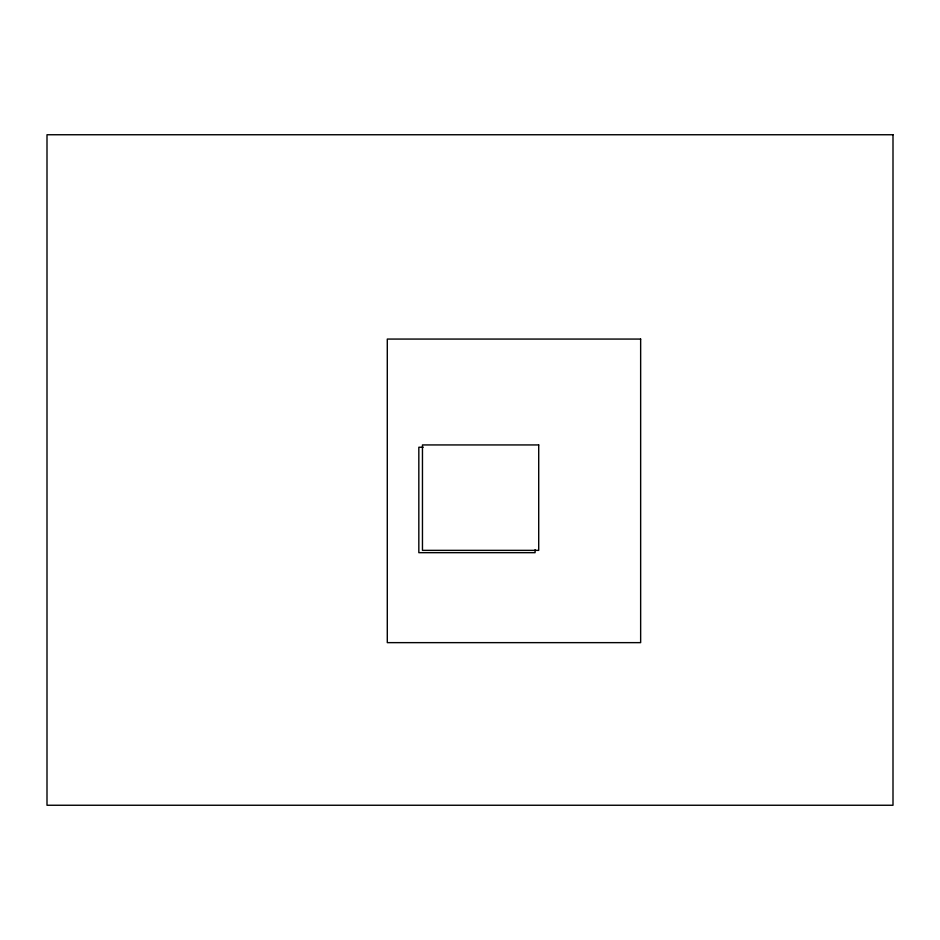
<?xml version="1.0" encoding="UTF-8"?>
<svg xmlns="http://www.w3.org/2000/svg" width="940" height="940" viewBox="0 0 940 940"><rect width="100%" height="100%" fill="white"/><g stroke="black" fill="none" stroke-linecap="round" stroke-linejoin="round"><path stroke-width="1.41" d="M423.188 447.24L418.829 447.24L418.829 552.673L535.083 552.673L535.083 549.747M893 134.749L47 134.749L47 805.251L893 805.251L893 134.749M640.645 339.07L387.292 339.07L387.292 642.643L640.645 642.643L640.645 339.07M538.714 444.937L422.46 444.937L422.46 550.358L538.714 550.358L538.714 444.937"/></g></svg>
